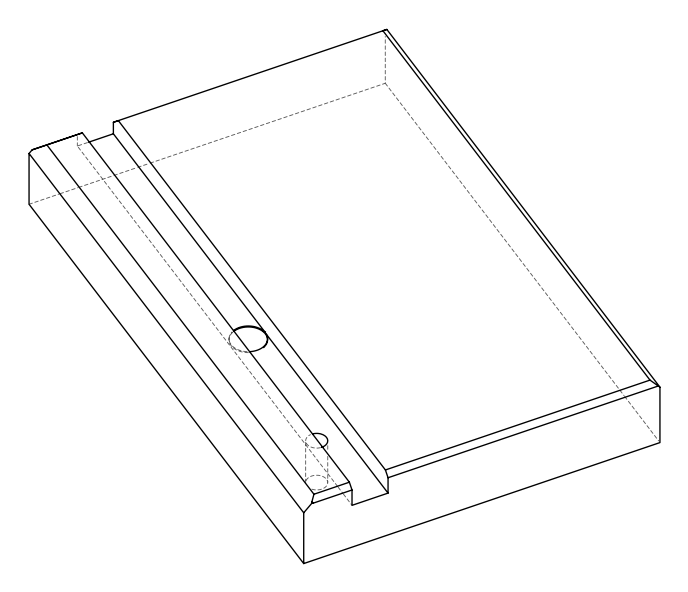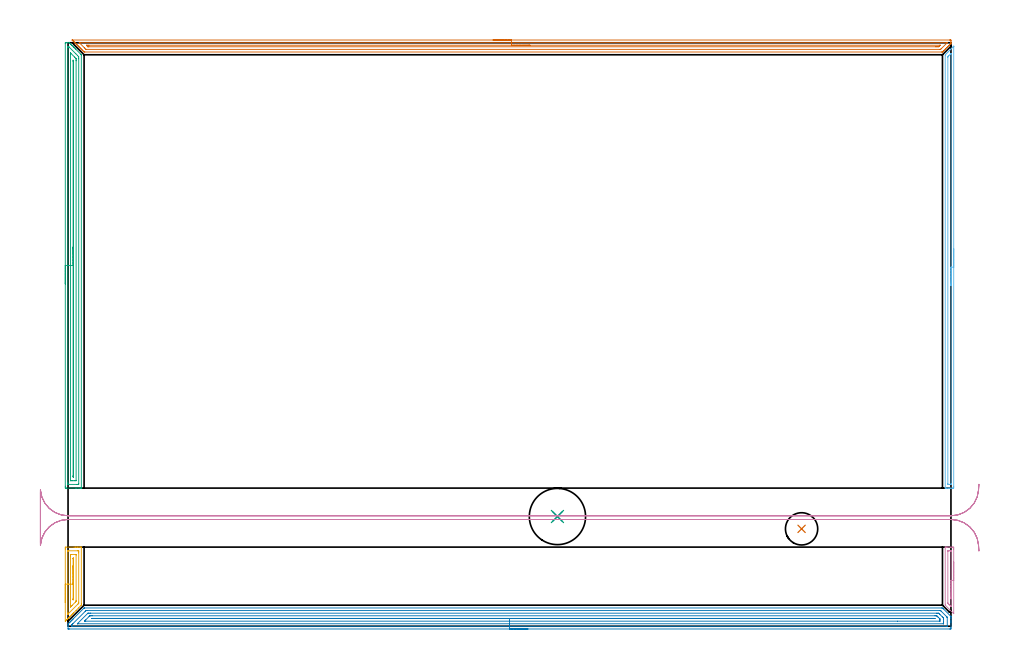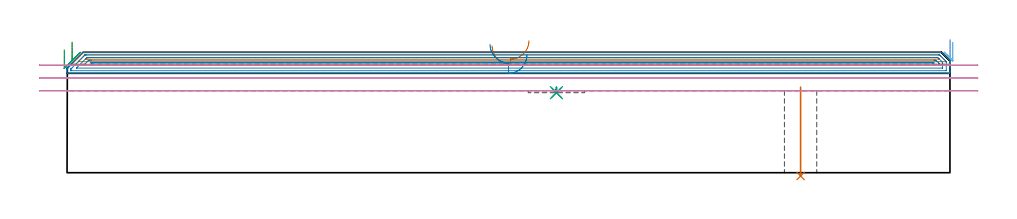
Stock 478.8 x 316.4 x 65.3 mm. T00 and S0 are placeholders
(PLAN: 10 operations, 3 tool changes, 51.2 min)
(1 INDEXABLE_INSERT_DRILL_THROUGH_HOLE_FROM_SOLID | STEP1HOLE | NXT0302_006 | 0.2 min | 15671 mm3)
(2 INDEXABLE_INSERT_DRILL_BLIND_HOLE_FROM_SOLID | STEP1POCKET | NXT0302_006 | 0.02 min | 5205 mm3)
(3 DRILL_TO_ENLARGE_BLIND_HOLE | STEP1POCKET | UGT0301_381 | 0.02 min | 10777 mm3)
(4 AREA_MILL | FG_CHAMFER_SURFACE | UGT0205_001 | 0.72 min | 447 mm3)
(5 AREA_MILL_1 | FG_CHAMFER_SURFACE_1 | UGT0205_001 | 1.31 min | 1821 mm3)
(6 AREA_MILL_2 | FG_CHAMFER_SURFACE_2 | UGT0205_001 | 3.98 min | 2584 mm3)
(7 AREA_MILL_3 | FG_CHAMFER_SURFACE_3 | UGT0205_001 | 11.49 min | 10063 mm3)
(8 AREA_MILL_4 | FG_CHAMFER_SURFACE_4 | UGT0205_001 | 19.14 min | 30739 mm3)
(9 AREA_MILL_5 | FG_CHAMFER_SURFACE_5 | UGT0205_001 | 7.81 min | 9197 mm3)
(10 MILL_RECTANGULAR_SLOT | SLOT_RECTANGULAR | UGT0201_018 | Follow Part, ap 7.5, ae 75% | 6.55 min | 299499 mm3)
(TOOL NXT0302_006 | Index. Insert Drill 17.5mm [880-D1750L25-05] | D17.5 PA176 FL88 Z2)
(TOOL UGT0301_381 | Twist Drill Flat Bottom 30.5 mm | D30.5 PA180 FL175 Z2)
(TOOL UGT0205_001 | Chamfer Mill 20 x 3 x 45 deg. | D20 FL50 Z2)
(TOOL UGT0201_018 | End mill 30 mm | D30 FL50 Z4)
(OP 1 INDEXABLE_INSERT_DRILL_THROUGH_HOLE_FROM_SOLID)
G17 G21 G94 G90
T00 M6
G54
G17 G0 G90 X397.8 Y52.8 S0 M3
G43 Z75.3 H1
G94 G81 G98 Z-1.806 F250. R46.4
G80
M5
M2
(OP 2 INDEXABLE_INSERT_DRILL_BLIND_HOLE_FROM_SOLID)
G17 G21 G94 G90
T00 M6
G54
G17 G0 G90 X265.4 Y59.5 S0 M3
G43 Z75.3 H1
G94 G81 G98 Z43.4 F250. R46.4
G80
M5
M2
(OP 3 DRILL_TO_ENLARGE_BLIND_HOLE)
G17 G21 G94 G90
T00 M6
G54
G17 G0 G90 X265.4 Y59.5 S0 M3
G43 Z75.3 H0
G94 G81 G98 Z43.4 F250. R46.4
G80
M5
M2
(OP 4 AREA_MILL)
G17 G21 G94 G90
T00 M6
G54
G17 G0 G90 X480.3 Y34.85 S1061 M3
G43 Z75.3 H0
Z70.7
G94 G1 Y34.812 Z69.828 F250.
Y34.698 Z68.963
Y34.509 Z68.112
Y34.247 Z67.28
Y33.913 Z66.474
Y33.51 Z65.7
Y33.042 Z64.964
Y32.511 Z64.272
Y31.921 Z63.629
Y31.278 Z63.04
Y30.586 Z62.508
Y29.85 Z62.04
Y29.076 Z61.637
Y28.27 Z61.303
Y27.438 Z61.041
Y26.587 Z60.852
Y25.722 Z60.738
Y24.85 Z60.7
X480.299 Y6.976 Z60.701
X480.298 Y6.935 Z60.702
X480.291 Y6.815 Z60.706
X480.217 Y6.885 Z60.781
X480.123 Y6.976 Z60.875
X475.797 Y11.303 Z65.203
X475.73 Y11.372 Z65.27
X475.707 Y11.4 Z65.293
X475.7 Y11.891 Z65.3
Y42.724
X475.703 Y42.891 Z65.288
X475.733 Y42.9 Z65.258
X476.115 Z64.885
X476.415 Z64.585
X477.113 Z63.882
X478.349 Z62.648
X478.887 Z62.108
X479.505 Z61.491
X479.774 Y42.898 Z61.222
X480.291 Y42.892 Z60.705
X480.294 Y42.802 Z60.703
X480.299 Y42.277 Z60.701
X480.3 Y41.747 Z60.7
Y24.85
X478.886 Z62.114
Y10.999
X478.881 Y10.776 Z62.119
X478.879 Y10.684 Z62.121
X478.822 Y10.735 Z62.178
X478.759 Y10.795 Z62.241
X478.552 Y10.998 Z62.448
X478. Y11.55 Z63.
X477.661 Y11.891 Z63.339
X477.315 Y12.247 Z63.685
X477.121 Y12.454 Z63.879
X477.118 Y12.561 Z63.882
X477.114 Y12.784 Z63.886
X477.115 Y40.713 Z63.885
X477.116 Y40.824 Z63.884
X477.119 Y40.879 Z63.881
X477.12 Y40.886 Z63.88
X477.133 Y40.89 Z63.867
X477.186 Y40.894 Z63.814
X477.594 Y40.899 Z63.406
X478. Y40.9 Z63.
X478.48 Z62.52
X478.743 Y40.897 Z62.257
X478.855 Y40.893 Z62.145
X478.874 Y40.891 Z62.126
X478.879 Y40.877 Z62.121
X478.882 Y40.824 Z62.118
X478.884 Y40.713 Z62.116
X478.886 Y40.491 Z62.114
Y24.85
Y23.978 Z62.152
Y23.114 Z62.266
Y22.262 Z62.455
Y21.43 Z62.717
Y20.624 Z63.051
Y19.85 Z63.454
Y19.114 Z63.923
Y18.422 Z64.454
Y17.779 Z65.043
Y17.19 Z65.686
Y16.659 Z66.378
Y16.19 Z67.114
Y15.787 Z67.888
Y15.453 Z68.694
Y15.191 Z69.526
Y15.002 Z70.378
Y14.888 Z71.243
Y14.85 Z72.114
G0 Z75.3
M5
M2
(OP 5 AREA_MILL_1)
G17 G21 G94 G90
T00 M6
G54
G17 G0 G90 X-1.5 Y12.8 S1061 M3
G43 Z75.3 H0
Z66.6
G94 G1 Y12.838 Z65.728 F250.
Y12.952 Z64.864
Y13.141 Z64.012
Y13.403 Z63.18
Y13.737 Z62.374
Y14.14 Z61.6
Y14.608 Z60.864
Y15.14 Z60.172
Y15.729 Z59.529
Y16.372 Z58.94
Y17.064 Z58.408
Y17.8 Z57.94
Y18.574 Z57.537
Y19.38 Z57.203
Y20.212 Z56.941
Y21.063 Z56.752
Y21.928 Z56.638
Y22.8 Z56.6
Y41.865
X-1.499 Y42.349 Z56.601
X-1.495 Y42.749 Z56.603
X-1.491 Y42.89 Z56.605
X-1.1 Y42.9 Z56.996
X3.289 Z61.382
X3.955 Z62.053
X4.167 Z62.264
X4.833 Z62.93
X5.044 Z63.141
X5.467 Z63.566
X6.378 Z64.476
X6.8 Z64.898
X7.008 Z65.106
X7.106 Y42.897 Z65.199
X7.197 Y42.89 Z65.289
X7.2 Y42.793 Z65.3
Y12.137
X7.196 Y11.394 Z65.29
X7.049 Y11.248 Z65.147
X5.716 Y9.916 Z63.815
X4.383 Y8.583 Z62.482
X3.05 Y7.25 Z61.149
X2.607 Y6.806 Z60.705
X2.162 Y6.361 Z60.261
X1.718 Y5.917 Z59.816
X1.178 Y5.378 Z59.277
X0.948 Y5.147 Z59.045
X0.83 Y5.028 Z58.927
X0.322 Y4.521 Z58.421
X0.07 Y4.269 Z58.167
X-0.059 Y4.14 Z58.038
X-0.535 Y3.665 Z57.564
X-0.807 Y3.391 Z57.288
X-1.32 Y2.88 Z56.779
X-1.395 Y2.807 Z56.704
X-1.493 Y2.719 Z56.605
X-1.5 Y2.807 Z56.6
Y22.8
X-0.086 Z58.014
X-0.085 Y40.572 Z58.015
X-0.084 Y40.759 Z58.016
X-0.081 Y40.852 Z58.019
X-0.079 Y40.89 Z58.021
X0.007 Y40.893 Z58.107
X0.332 Y40.899 Z58.432
X5.044 Z63.144
X5.601 Y40.897 Z63.701
X5.725 Y40.89 Z63.825
X5.779 Y40.882 Z63.879
X5.783 Y40.712 Z63.883
X5.784 Y40.572 Z63.884
X5.786 Y39.821 Z63.886
X5.785 Y13.026 Z63.885
X5.781 Y12.65 Z63.881
X5.779 Y12.465 Z63.879
X5.769 Y12.43 Z63.869
X5.748 Y12.405 Z63.848
X5.704 Y12.357 Z63.804
X5.487 Y12.137 Z63.587
X5.265 Y11.914 Z63.365
X0.007 Y6.657 Z58.107
X-0.035 Y6.616 Z58.065
X-0.076 Y6.58 Z58.024
X-0.078 Y6.579 Z58.022
X-0.081 Y6.598 Z58.019
X-0.084 Y6.666 Z58.016
X-0.085 Y6.806 Z58.015
X-0.086 Y7.223 Z58.014
Y22.8
X1.328 Z59.428
X1.329 Y38.113 Z59.429
X1.334 Y38.794 Z59.434
X1.335 Y38.888 Z59.435
X1.432 Y38.897 Z59.532
X1.533 Y38.899 Z59.633
X4.167 Z62.267
X4.271 Y38.895 Z62.371
X4.339 Y38.89 Z62.439
X4.365 Y38.881 Z62.465
X4.367 Y38.862 Z62.467
X4.37 Y38.794 Z62.47
X4.371 Y38.587 Z62.471
Y13.914
X4.369 Y13.709 Z62.469
X4.364 Y13.501 Z62.464
X4.356 Y13.467 Z62.456
X4.339 Y13.445 Z62.439
X4.294 Y13.396 Z62.394
X4.167 Y13.266 Z62.267
X4.047 Y13.146 Z62.147
X2.281 Y11.38 Z60.381
X1.839 Y10.939 Z59.939
X1.533 Y10.634 Z59.633
X1.394 Y10.501 Z59.494
X1.34 Y10.451 Z59.44
X1.331 Y10.51 Z59.431
X1.33 Y10.524 Z59.43
X1.329 Y10.567 Z59.429
X1.328 Y11.248 Z59.428
Y22.8
X2.743 Z60.843
Y36.464
X2.744 Y36.681 Z60.844
X2.746 Y36.79 Z60.846
X2.75 Y36.861 Z60.85
X2.755 Y36.891 Z60.855
X2.77 Y36.893 Z60.87
X2.85 Y36.895 Z60.95
X2.93 Y36.893 Z61.03
X2.945 Y36.891 Z61.045
X2.95 Y36.861 Z61.05
X2.954 Y36.79 Z61.054
X2.956 Y36.682 Z61.056
X2.957 Y36.465 Z61.057
Y36.129
Y15.139
X2.954 Y14.803 Z61.054
X2.95 Y14.586 Z61.05
X2.946 Y14.506 Z61.046
X2.914 Y14.471 Z61.014
X2.828 Y14.381 Z60.928
X2.794 Y14.349 Z60.894
X2.753 Y14.313 Z60.853
X2.75 Y14.365 Z60.85
X2.746 Y14.464 Z60.846
X2.743 Y14.803 Z60.843
Y15.138
Y22.8
Y23.672 Z60.881
Y24.536 Z60.995
Y25.388 Z61.183
Y26.22 Z61.446
Y27.026 Z61.78
Y27.8 Z62.182
Y28.536 Z62.651
Y29.228 Z63.182
Y29.871 Z63.772
Y30.46 Z64.415
Y30.991 Z65.107
Y31.46 Z65.843
Y31.863 Z66.616
Y32.197 Z67.422
Y32.459 Z68.254
Y32.648 Z69.106
Y32.762 Z69.971
Y32.8 Z70.843
G0 Z75.3
M5
M2
(OP 6 AREA_MILL_2)
G17 G21 G94 G90
T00 M6
G54
G17 G0 G90 X480.3 Y204.7 S1061 M3
G43 Z75.3 H0
Z70.7
G94 G1 Y204.662 Z69.828 F250.
Y204.548 Z68.963
Y204.359 Z68.112
Y204.097 Z67.28
Y203.763 Z66.474
Y203.36 Z65.7
Y202.892 Z64.964
Y202.36 Z64.272
Y201.771 Z63.629
Y201.128 Z63.04
Y200.436 Z62.508
Y199.7 Z62.04
Y198.926 Z61.637
Y198.12 Z61.303
Y197.288 Z61.041
Y196.437 Z60.852
Y195.572 Z60.738
Y194.7 Z60.7
Y75.873
X480.299 Y75.51 Z60.701
X480.294 Y74.987 Z60.703
X480.291 Y74.908 Z60.705
X479.774 Y74.9 Z61.221
X479.493 Z61.502
X478.887 Z62.107
X478.326 Z62.671
X478. Z62.996
X477.439 Z63.557
X477.113 Z63.882
X476.462 Z64.538
X476.087 Z64.913
X475.73 Z65.26
X475.703 Y74.909 Z65.288
X475.7 Y75.064 Z65.3
Y309.426
X475.707 Y309.901 Z65.293
X475.742 Y309.942 Z65.258
X476.226 Y310.428 Z64.77
X476.802 Y311.003 Z64.197
X477.01 Y311.211 Z63.988
X477.113 Y311.315 Z63.883
X477.557 Y311.757 Z63.443
X478. Y312.202 Z62.996
X478.443 Y312.644 Z62.556
X478.887 Y313.089 Z62.109
X479.094 Y313.294 Z61.905
X479.15 Y313.35 Z61.85
X479.774 Y313.975 Z61.222
X479.987 Y314.187 Z61.012
X480.019 Y314.219 Z60.981
X480.217 Y314.418 Z60.782
X480.286 Y314.485 Z60.712
X480.296 Y314.486 Z60.703
X480.299 Y314.485 Z60.699
X480.3 Y194.7 Z60.7
X478.886 Z62.114
Y77.297
X478.884 Y77.073 Z62.116
X478.882 Y76.962 Z62.118
X478.879 Y76.916 Z62.121
X478.786 Y76.91 Z62.214
X478.392 Y76.902 Z62.608
X478. Y76.9 Z63.
X477.506 Y76.901 Z63.494
X477.254 Y76.905 Z63.746
X477.154 Y76.91 Z63.846
X477.121 Y76.915 Z63.879
X477.119 Y76.962 Z63.881
X477.116 Y77.073 Z63.884
X477.114 Y77.295 Z63.886
Y308.532
X477.119 Y308.755 Z63.881
X477.123 Y308.861 Z63.877
X477.193 Y308.935 Z63.807
X477.395 Y309.142 Z63.605
X477.675 Y309.426 Z63.325
X478.656 Y310.406 Z62.344
X478.728 Y310.478 Z62.272
X478.825 Y310.573 Z62.175
X478.853 Y310.598 Z62.147
X478.874 Y310.614 Z62.126
X478.879 Y310.539 Z62.121
X478.886 Y310.319 Z62.114
Y194.7
Y193.828 Z62.152
Y192.964 Z62.266
Y192.112 Z62.455
Y191.28 Z62.717
Y190.474 Z63.051
Y189.7 Z63.454
Y188.964 Z63.923
Y188.272 Z64.454
Y187.629 Z65.043
Y187.04 Z65.686
Y186.509 Z66.378
Y186.04 Z67.114
Y185.637 Z67.888
Y185.303 Z68.694
Y185.041 Z69.526
Y184.852 Z70.378
Y184.738 Z71.243
Y184.7 Z72.114
G0 Z75.3
M5
M2
(OP 7 AREA_MILL_3)
G17 G21 G94 G90
T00 M6
G54
G17 G0 G90 X230.5 Y317.9 S1061 M3
G43 Z75.3 H0
Z68.8
G94 G1 X230.538 Z67.928 F250.
X230.652 Z67.064
X230.841 Z66.212
X231.103 Z65.38
X231.437 Z64.574
X231.84 Z63.8
X232.309 Z63.064
X232.84 Z62.372
X233.429 Z61.729
X234.072 Z61.14
X234.764 Z60.608
X235.5 Z60.14
X236.274 Z59.737
X237.08 Z59.403
X237.912 Z59.141
X238.764 Z58.952
X239.629 Z58.838
X240.5 Z58.8
X478.179
X478.337 Y317.899 Z58.801
X478.626 Y317.896 Z58.804
X478.798 Y317.891 Z58.805
X478.8 Y317.667 Z59.029
Y317.322 Z59.373
Y316.505 Z60.194
Y316.431 Z60.267
X478.799 Y316.021 Z60.677
X478.794 Y315.996 Z60.703
X478.753 Y315.953 Z60.747
X478.342 Y315.541 Z61.156
X477.853 Y315.053 Z61.646
X477.452 Y314.65 Z62.047
X476.954 Y314.153 Z62.546
X476.561 Y313.759 Z62.938
X476.054 Y313.254 Z63.446
X475.67 Y312.869 Z63.828
X475.154 Y312.354 Z64.345
X474.78 Y311.978 Z64.719
X474.605 Y311.805 Z64.894
X474.282 Y311.482 Z65.218
X474.229 Y311.431 Z65.269
X474.2 Y311.407 Z65.293
X473.712 Y311.4 Z65.3
X9.075
X8.697 Y311.405 Z65.291
X8.582 Y311.517 Z65.181
X8.12 Y311.978 Z64.718
X8.061 Y312.039 Z64.66
X7.884 Y312.215 Z64.484
X7.823 Y312.275 Z64.421
X7.765 Y312.335 Z64.364
X7.586 Y312.513 Z64.186
X7.526 Y312.572 Z64.125
X7.469 Y312.631 Z64.068
X7.288 Y312.811 Z63.888
X7.23 Y312.869 Z63.828
X7.173 Y312.926 Z63.773
X6.991 Y313.109 Z63.59
X6.933 Y313.166 Z63.531
X6.877 Y313.222 Z63.477
X6.693 Y313.407 Z63.292
X6.636 Y313.463 Z63.234
X6.581 Y313.518 Z63.181
X6.395 Y313.705 Z62.994
X6.339 Y313.759 Z62.937
X6.286 Y313.814 Z62.885
X6.097 Y314.003 Z62.696
X6.042 Y314.056 Z62.64
X5.99 Y314.11 Z62.589
X5.799 Y314.3 Z62.399
X5.745 Y314.353 Z62.344
X5.694 Y314.406 Z62.293
X5.501 Y314.598 Z62.101
X5.449 Y314.65 Z62.047
X5.398 Y314.701 Z61.998
X5.204 Y314.896 Z61.803
X5.152 Y314.947 Z61.75
X5.102 Y314.997 Z61.702
X4.906 Y315.194 Z61.505
X4.855 Y315.244 Z61.453
X4.806 Y315.293 Z61.406
X4.608 Y315.492 Z61.207
X4.558 Y315.541 Z61.156
X4.511 Y315.589 Z61.11
X4.31 Y315.79 Z60.909
X4.261 Y315.837 Z60.86
X4.215 Y315.885 Z60.814
X4.012 Y316.087 Z60.611
X3.965 Y316.134 Z60.563
X3.919 Y316.181 Z60.518
X3.714 Y316.385 Z60.314
X3.668 Y316.431 Z60.266
X3.623 Y316.476 Z60.222
X3.416 Y316.683 Z60.016
X3.371 Y316.728 Z59.969
X3.327 Y316.772 Z59.927
X3.119 Y316.981 Z59.718
X3.074 Y317.025 Z59.672
X2.777 Y317.322 Z59.376
X2.653 Y317.447 Z59.253
X2.523 Y317.577 Z59.123
X2.332 Y317.767 Z58.931
X2.225 Y317.878 Z58.819
X2.217 Y317.894 Z58.803
X2.225 Y317.899 Z58.799
X2.434 Y317.9 Z58.8
X240.5
Y316.486 Z60.214
X476.447 Y316.485 Z60.215
X476.557 Y316.484 Z60.216
X476.774 Y316.479 Z60.221
X476.79 Y316.469 Z60.231
Y316.46 Z60.24
X476.77 Y316.431 Z60.269
X476.585 Y316.239 Z60.461
X476.392 Y316.042 Z60.658
X473.712 Y313.361 Z63.339
X473.464 Y313.116 Z63.584
X473.211 Y312.869 Z63.831
X473.17 Y312.831 Z63.869
X473.037 Y312.821 Z63.879
X472.928 Y312.816 Z63.884
X472.873 Y312.815 Z63.885
X9.969 Y312.814 Z63.886
X9.914 Y312.815 Z63.885
X9.805 Y312.819 Z63.881
X9.739 Y312.822 Z63.878
X9.721 Y312.836 Z63.864
X9.684 Y312.869 Z63.831
X9.075 Y313.474 Z63.226
X8.79 Y313.759 Z62.941
X6.395 Y316.155 Z60.545
X6.122 Y316.431 Z60.269
X6.085 Y316.472 Z60.228
X6.082 Y316.476 Z60.224
X6.104 Y316.479 Z60.221
X6.176 Y316.483 Z60.217
X6.285 Y316.485 Z60.215
X6.34 Y316.486 Z60.214
X240.5
Y315.072 Z61.628
X472.818 Y315.071 Z61.629
X472.871 Y315.07 Z61.63
X472.939 Y315.067 Z61.633
X472.953 Y315.065 Z61.635
X472.941 Y315.048 Z61.652
X472.916 Y315.018 Z61.682
X472.873 Y314.973 Z61.727
X472.818 Y314.917 Z61.783
X472.684 Y314.784 Z61.916
X472.55 Y314.65 Z62.05
X472.234 Y314.342 Z62.358
X472.129 Y314.24 Z62.46
X471.925 Y314.236 Z62.464
X471.452 Y314.231 Z62.469
X471.031 Y314.229 Z62.471
X470.561
X11.285
X10.863 Y314.233 Z62.467
X10.804 Y314.235 Z62.465
X10.772 Y314.24 Z62.46
X10.74 Y314.269 Z62.431
X10.608 Y314.395 Z62.305
X10.351 Y314.65 Z62.05
X9.969 Y315.037 Z61.663
X9.949 Y315.065 Z61.635
X9.969 Y315.066 Z61.634
X10.441 Y315.07 Z61.63
X10.863 Y315.071 Z61.629
X11.333
X240.5 Y315.072 Z61.628
X241.372 Z61.667
X242.237 Z61.78
X243.088 Z61.969
X243.92 Z62.232
X244.726 Z62.565
X245.5 Z62.968
X246.236 Z63.437
X246.928 Z63.968
X247.571 Z64.557
X248.161 Z65.201
X248.692 Z65.893
X249.16 Z66.628
X249.563 Z67.402
X249.897 Z68.208
X250.159 Z69.04
X250.348 Z69.892
X250.462 Z70.757
X250.5 Z71.628
G0 Z75.3
M5
M2
(OP 8 AREA_MILL_4)
G17 G21 G94 G90
T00 M6
G54
G17 G0 G90 X249.4 Y-1.5 S1061 M3
G43 Z75.3 H0
Z63.9
G94 G1 X249.362 Z63.028 F250.
X249.248 Z62.164
X249.059 Z61.312
X248.797 Z60.48
X248.463 Z59.674
X248.06 Z58.9
X247.592 Z58.164
X247.06 Z57.472
X246.471 Z56.829
X245.828 Z56.24
X245.136 Z55.708
X244.4 Z55.24
X243.626 Z54.837
X242.82 Z54.503
X241.988 Z54.241
X241.136 Z54.052
X240.272 Z53.938
X239.4 Z53.9
X0.631
X0.398 Y-1.498 Z53.902
X0.003 Y-1.491 Z53.905
X0. Y-1.437 Z53.96
Y-0.197 Z55.198
Y0.526 Z55.925
Y1.161 Z56.561
X0.001 Y1.201 Z56.599
X0.631 Y1.832 Z57.23
X0.799 Y2.001 Z57.396
X0.964 Y2.165 Z57.563
X1.078 Y2.279 Z57.677
X1.239 Y2.441 Z57.836
X1.397 Y2.598 Z57.996
X1.525 Y2.726 Z58.124
X1.678 Y2.881 Z58.276
X1.829 Y3.03 Z58.428
X1.972 Y3.173 Z58.571
X2.118 Y3.321 Z58.716
X2.262 Y3.463 Z58.861
X2.419 Y3.62 Z59.018
X2.558 Y3.76 Z59.156
X2.694 Y3.896 Z59.293
X2.866 Y4.068 Z59.465
X8.679 Y9.879 Z65.279
X8.704 Y9.893 Z65.293
X8.938 Y9.9 Z65.3
X473.698
X474.206 Y9.898 Z65.287
X474.654 Y9.446 Z64.845
X478.765 Y5.334 Z60.733
X478.798 Y5.291 Z60.688
X478.8 Y5.079 Z60.477
Y4.977 Z60.376
Y4.2 Z59.595
Y2.959 Z58.356
Y2.441 Z57.836
Y1.902 Z57.298
Y-0.818 Z54.579
X478.797 Y-1.077 Z54.32
X478.79 Y-1.492 Z53.905
X478.596 Y-1.496 Z53.902
X478.169 Y-1.5 Z53.9
X239.4
Y-0.086 Z55.314
X2.306
X2.049 Y-0.084 Z55.316
X2.018 Y-0.082 Z55.318
X2.011 Y-0.079 Z55.321
X2.007 Y-0.071 Z55.329
X2.002 Y-0.034 Z55.366
X2.001 Y0.001 Z55.401
Y0.214 Z55.614
X2.008 Y0.682 Z56.082
X2.01 Y0.732 Z56.132
X2.037 Y0.775 Z56.175
X2.097 Y0.841 Z56.241
X2.175 Y0.923 Z56.323
X2.419 Y1.17 Z56.57
X2.617 Y1.367 Z56.767
X9.268 Y8.018 Z63.418
X9.573 Y8.322 Z63.722
X9.716 Y8.457 Z63.857
X9.741 Y8.479 Z63.879
X9.785 Y8.481 Z63.881
X9.882 Y8.484 Z63.884
X10.077 Y8.485 Z63.885
X10.468 Y8.486 Z63.886
X472.804 Y8.485 Z63.885
X472.918
X473.112 Y8.481 Z63.881
X473.156 Y8.479 Z63.879
X473.282 Y8.359 Z63.759
X473.452 Y8.194 Z63.594
X473.698 Y7.952 Z63.352
X476.381 Y5.269 Z60.669
X476.568 Y5.079 Z60.479
X476.747 Y4.892 Z60.292
X476.79 Y4.845 Z60.245
X476.794 Y4.821 Z60.221
X476.797 Y4.77 Z60.17
X476.8 Y4.667 Z60.067
X476.799 Y0.132 Z55.532
X476.796 Y0.023 Z55.423
X476.79 Y-0.05 Z55.35
X476.786 Y-0.079 Z55.321
X476.267 Y-0.086 Z55.314
X239.4
Y1.328 Z56.728
X5.339 Y1.329 Z56.729
X5.151 Y1.33 Z56.73
X5.102 Y1.332 Z56.732
X5.051 Y1.335 Z56.735
X5.077 Y1.37 Z56.77
X5.102 Y1.401 Z56.801
X5.182 Y1.483 Z56.883
X5.261 Y1.562 Z56.962
X10.538 Y6.838 Z62.238
X10.705 Y6.998 Z62.398
X10.765 Y7.054 Z62.454
X10.888 Y7.065 Z62.465
X11.128 Y7.069 Z62.469
X11.362 Y7.07 Z62.47
X12.019 Y7.071 Z62.471
X12.256 Y7.072 Z62.472
X471.015 Y7.071 Z62.471
X471.676 Y7.068 Z62.468
X471.909 Y7.064 Z62.464
X472.133 Y7.056 Z62.456
X472.356 Y6.838 Z62.238
X472.804 Y6.396 Z61.796
X474.121 Y5.079 Z60.479
X474.592 Y4.604 Z60.004
X474.788 Y4.4 Z59.8
X474.794 Y4.2 Z59.6
X474.799 Y3.997 Z59.397
X474.8 Y2.237 Z57.637
X474.798 Y1.562 Z56.962
X474.795 Y1.362 Z56.762
X474.79 Y1.335 Z56.735
X474.769 Y1.333 Z56.733
X474.711 Y1.331 Z56.731
X474.592 Y1.329 Z56.729
X239.4 Y1.328 Z56.728
Y2.743 Z58.143
X9.573
X9.266 Y2.744 Z58.144
X9.056 Y2.747 Z58.147
X8.927 Y2.749 Z58.149
X9.009 Y2.848 Z58.248
X9.081 Y2.925 Z58.325
X9.573 Y3.425 Z58.825
X11.362 Y5.213 Z60.613
X11.744 Y5.583 Z60.983
X11.82 Y5.65 Z61.05
X11.963 Y5.653 Z61.053
X12.256 Y5.656 Z61.056
X12.563 Y5.657 Z61.057
X13.151
X470.121
X470.429 Y5.656 Z61.056
X471.015 Y5.65 Z61.05
X471.093 Y5.646 Z61.046
X471.176 Y5.567 Z60.967
X471.344 Y5.404 Z60.804
X471.671 Y5.079 Z60.479
X471.909 Y4.842 Z60.242
X472.548 Y4.2 Z59.6
X472.754 Y3.988 Z59.388
X472.787 Y3.952 Z59.352
X472.792 Y3.926 Z59.326
X472.796 Y3.871 Z59.271
X472.799 Y3.762 Z59.162
X472.8 Y3.324 Z58.724
X472.796 Y2.883 Z58.283
X472.792 Y2.774 Z58.174
X472.79 Y2.752 Z58.152
X472.763 Y2.749 Z58.149
X472.693 Y2.746 Z58.146
X472.496 Y2.744 Z58.144
X449.834 Y2.743 Z58.143
X239.4
Y4.157 Z59.557
X14.045
X13.191 Y4.16 Z59.56
X13.151 Y4.163 Z59.563
X12.85 Y4.2 Z59.6
X13.113 Y4.237 Z59.637
X13.151 Y4.239 Z59.639
X14.001 Y4.243 Z59.643
X14.045
X468.288
X469.184 Y4.242 Z59.642
X469.227 Y4.24 Z59.64
X470.09 Y4.2 Z59.6
X470.121 Y4.175 Z59.575
Y4.161 Z59.561
X469.27 Y4.157 Z59.557
X469.227
X239.4
X238.528 Z59.595
X237.664 Z59.709
X236.812 Z59.898
X235.98 Z60.16
X235.174 Z60.494
X234.4 Z60.897
X233.664 Z61.365
X232.972 Z61.896
X232.329 Z62.486
X231.74 Z63.129
X231.208 Z63.821
X230.74 Z64.557
X230.337 Z65.331
X230.003 Z66.137
X229.741 Z66.969
X229.552 Z67.82
X229.438 Z68.685
X229.4 Z69.557
G0 Z75.3
M5
M2
(OP 9 AREA_MILL_5)
G17 G21 G94 G90
T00 M6
G54
G17 G0 G90 X-1.5 Y185.65 S1061 M3
G43 Z75.3 H0
Z66.6
G94 G1 Y185.688 Z65.728 F250.
Y185.802 Z64.864
Y185.991 Z64.012
Y186.253 Z63.18
Y186.587 Z62.374
Y186.99 Z61.6
Y187.459 Z60.864
Y187.99 Z60.172
Y188.579 Z59.529
Y189.222 Z58.94
Y189.914 Z58.408
Y190.65 Z57.94
Y191.424 Z57.537
Y192.23 Z57.203
Y193.062 Z56.941
Y193.914 Z56.752
Y194.778 Z56.638
Y195.65 Z56.6
Y315.988
X-1.496 Y316.231 Z56.604
X-1.491 Y316.397 Z56.605
X-1.432 Y316.4 Z56.665
X-1.1 Z56.996
X-0.435 Z57.665
X0.656 Y316.399 Z58.754
X0.693 Y316.396 Z58.791
X0.721 Y316.38 Z58.82
X0.88 Y316.22 Z58.979
X0.948 Y316.153 Z59.045
X1.018 Y316.082 Z59.117
X1.168 Y315.932 Z59.267
X1.241 Y315.861 Z59.337
X1.316 Y315.784 Z59.415
X1.456 Y315.645 Z59.555
X1.533 Y315.568 Z59.63
X2.143 Y314.957 Z60.243
X2.209 Y314.891 Z60.308
X2.411 Y314.691 Z60.507
X2.978 Y314.122 Z61.077
X3.103 Y313.998 Z61.201
X3.289 Y313.813 Z61.385
X3.812 Y313.288 Z61.912
X4.167 Y312.935 Z62.263
X6.901 Y310.2 Z64.997
X7.202 Y309.894 Z65.283
X7.2 Y309.532 Z65.3
Y75.069
X7.198 Y74.91 Z65.289
X7.051 Y74.903 Z65.143
X6.897 Y74.9 Z64.996
X6.587 Z64.687
X5.922 Z64.017
X4.712 Z62.809
X4.167 Z62.261
X-0.827 Z57.27
X-1.1 Y74.901 Z56.997
X-1.317 Y74.905 Z56.78
X-1.492 Y74.91 Z56.605
X-1.496 Y75.113 Z56.602
X-1.499 Y75.516 Z56.601
X-1.5 Y75.923 Z56.6
Y195.65
X-0.086 Z58.014
X-0.085 Y313.858 Z58.015
X-0.084 Y313.998 Z58.016
X-0.079 Y314.323 Z58.021
X-0.074 Y314.39 Z58.026
X-0.02 Y314.393 Z58.08
X0.056 Y314.394 Z58.156
X0.222 Y314.39 Z58.322
X0.269 Y314.369 Z58.369
X0.323 Y314.32 Z58.423
X0.432 Y314.215 Z58.532
X0.653 Y313.998 Z58.753
X4.186 Y310.464 Z62.286
X5.044 Y309.603 Z63.144
X5.113 Y309.532 Z63.213
X5.779 Y308.785 Z63.879
X5.786 Y307.745 Z63.886
X5.785 Y77.442 Z63.885
X5.784 Y77.302 Z63.884
X5.779 Y76.935 Z63.879
X5.43 Y76.909 Z63.53
X5.044 Y76.904 Z63.144
X4.562 Y76.9 Z62.662
X0.173 Z58.273
X-0.013 Y76.903 Z58.087
X-0.044 Y76.905 Z58.056
X-0.072 Y76.909 Z58.028
X-0.079 Y76.947 Z58.021
X-0.084 Y77.161 Z58.016
X-0.085 Y77.302 Z58.015
X-0.086 Y78.056 Z58.014
Y195.65
X1.328 Z59.428
X1.329 Y310.425 Z59.429
X1.33 Y310.632 Z59.43
X1.334 Y310.841 Z59.434
X1.335 Y310.853 Z59.435
X1.348 Y310.843 Z59.448
X1.391 Y310.806 Z59.491
X1.454 Y310.746 Z59.554
X1.533 Y310.667 Z59.633
X3.561 Y308.639 Z61.661
X4.167 Y308.025 Z62.267
X4.303 Y307.881 Z62.403
X4.365 Y307.81 Z62.465
X4.366 Y307.745 Z62.466
X4.369 Y307.539 Z62.469
X4.371 Y306.852 Z62.471
Y306.644
Y79.089
X4.37 Y78.984 Z62.47
X4.367 Y78.933 Z62.467
X4.365 Y78.914 Z62.465
X4.344 Y78.908 Z62.444
X4.167 Y78.904 Z62.267
X3.474 Y78.9 Z61.574
X2.596 Z60.696
X1.718 Y78.901 Z59.818
X1.533 Y78.904 Z59.633
X1.349 Y78.91 Z59.449
X1.335 Y78.913 Z59.435
X1.333 Y78.928 Z59.433
X1.33 Y78.964 Z59.43
X1.329 Y79.019 Z59.429
Y79.089
X1.328 Y195.65 Z59.428
X2.743 Z60.843
Y306.178
X2.745 Y306.512 Z60.845
X2.75 Y306.852 Z60.85
X2.76 Y306.979 Z60.86
X2.89 Y306.852 Z60.99
X2.95 Y306.782 Z61.05
X2.953 Y306.722 Z61.053
X2.955 Y306.592 Z61.055
X2.957 Y306.297 Z61.057
Y305.959
Y81.55
X2.956 Y81.214 Z61.056
X2.953 Y81.103 Z61.053
X2.947 Y80.91 Z61.047
X2.85 Y80.909 Z60.95
X2.753 Y80.91 Z60.853
X2.747 Y81.103 Z60.847
X2.745 Y81.212 Z60.845
X2.743 Y81.43 Z60.843
Y81.768
Y195.65
Y196.522 Z60.881
Y197.387 Z60.995
Y198.238 Z61.183
Y199.07 Z61.446
Y199.876 Z61.78
Y200.65 Z62.182
Y201.386 Z62.651
Y202.078 Z63.182
Y202.721 Z63.772
Y203.31 Z64.415
Y203.842 Z65.107
Y204.31 Z65.843
Y204.713 Z66.616
Y205.047 Z67.422
Y205.309 Z68.254
Y205.498 Z69.106
Y205.612 Z69.971
Y205.65 Z70.843
G0 Z75.3
M5
M2
(OP 10 MILL_RECTANGULAR_SLOT)
G17 G21 G94 G90
T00 M6
G54
G17 G0 G90 X493.96 Y76.946 S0 M3
G43 Z75.3 H0
Z58.333
G94 G1 X493.77 Y73.952 F250.
G2 X478.8 Y59.9 R15. F500.
G1 X0.
G2 X-14.916 Y73.314 R15.
G1 X-14.946 Y73.317
G3 X-15. Y72.043 R15.
G1 Y45.766
G3 X-14.945 Y44.487 R15.
G1 X-14.916 Y44.49
G2 X0. Y57.9 R15.
G1 X478.8
G2 X493.77 Y43.848 R15.
G1 X493.96 Y40.854 F250.
G0 Y76.946 Z51.367
G1 X493.77 Y73.952
G2 X478.8 Y59.9 R15. F500.
G1 X0.
G2 X-14.97 Y73.952 R15.
G1 X-15.
Y43.848
X-14.97
G2 X0. Y57.9 R15.
G1 X478.8
G2 X493.77 Y43.848 R15.
G1 X493.96 Y40.854 F250.
G0 Y76.946 Z44.4
G1 X493.77 Y73.952
G2 X478.8 Y59.9 R15. F500.
G1 X0.
G2 X-14.97 Y73.952 R15.
G1 X-15.
Y43.848
X-14.97
G2 X0. Y57.9 R15.
G1 X478.8
G2 X493.77 Y43.848 R15.
G1 X493.96 Y40.854 F250.
G0 Z75.3
M5
M2
